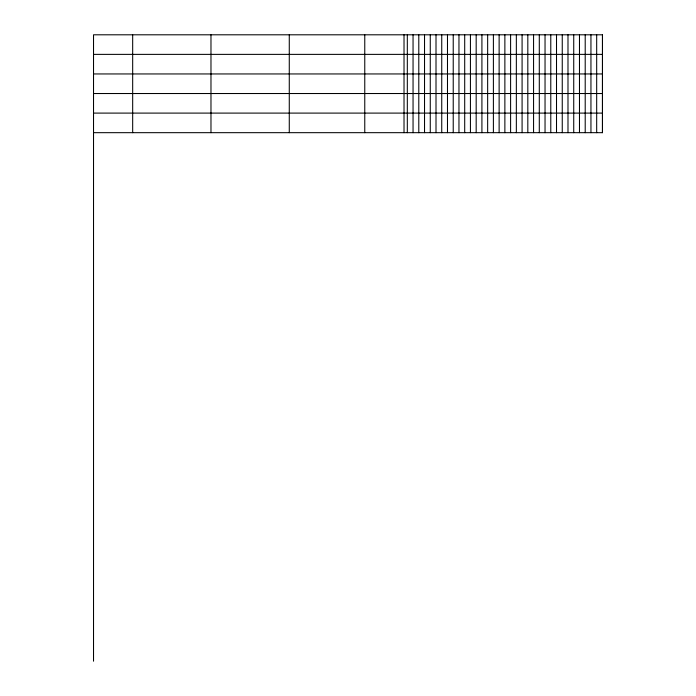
<?xml version="1.0" encoding="UTF-8"?>
<svg xmlns="http://www.w3.org/2000/svg" width="696" height="696" viewBox="0 0 696 696"><rect width="100%" height="100%" fill="white"/><g stroke="black" fill="none" stroke-linecap="round" stroke-linejoin="round"><path stroke-width="1.04" d="M93.525 132.675L602.475 132.675L602.475 34.8L93.525 34.8L93.525 661.2M93.525 54.375L602.475 54.375M93.525 73.95L602.475 73.95M93.525 93.525L602.475 93.525M93.525 113.1L602.475 113.1M602.475 34.8L602.449 132.675M596.681 34.8L596.681 132.675M590.947 34.8L590.947 132.675M585.206 34.8L585.206 132.675M579.472 34.8L579.472 132.675M573.73 34.8L573.73 132.675M567.988 34.8L567.988 132.675M562.255 34.8L562.255 132.675M556.513 34.8L556.513 132.675M550.78 34.8L550.78 132.675M545.038 34.8L545.038 132.675M539.296 34.8L539.296 132.675M533.562 34.8L533.562 132.675M527.82 34.8L527.82 132.675M522.087 34.8L522.087 132.675M516.345 34.8L516.345 132.675M510.603 34.8L510.603 132.675M504.87 34.8L504.87 132.675M499.128 34.8L499.128 132.675M493.394 34.8L493.394 132.675M487.652 34.8L487.652 132.675M481.919 34.8L481.919 132.675M476.177 34.8L476.177 132.675M470.435 34.8L470.435 132.675M464.702 34.8L464.702 132.675M458.96 34.8L458.96 132.675M453.227 34.8L453.227 132.675M447.485 34.8L447.485 132.675M441.743 34.8L441.743 132.675M436.009 34.8L436.009 132.675M430.267 34.8L430.267 132.675M424.534 34.8L424.534 132.675M418.792 34.8L418.792 132.675M413.05 34.8L413.05 132.675M407.317 34.8L407.317 132.675M404.019 34.8L404.019 132.675M364.765 34.8L364.765 132.675M289.275 34.8L289.275 132.675M210.975 34.8L210.975 132.675M132.675 34.8L132.675 132.675"/></g></svg>
